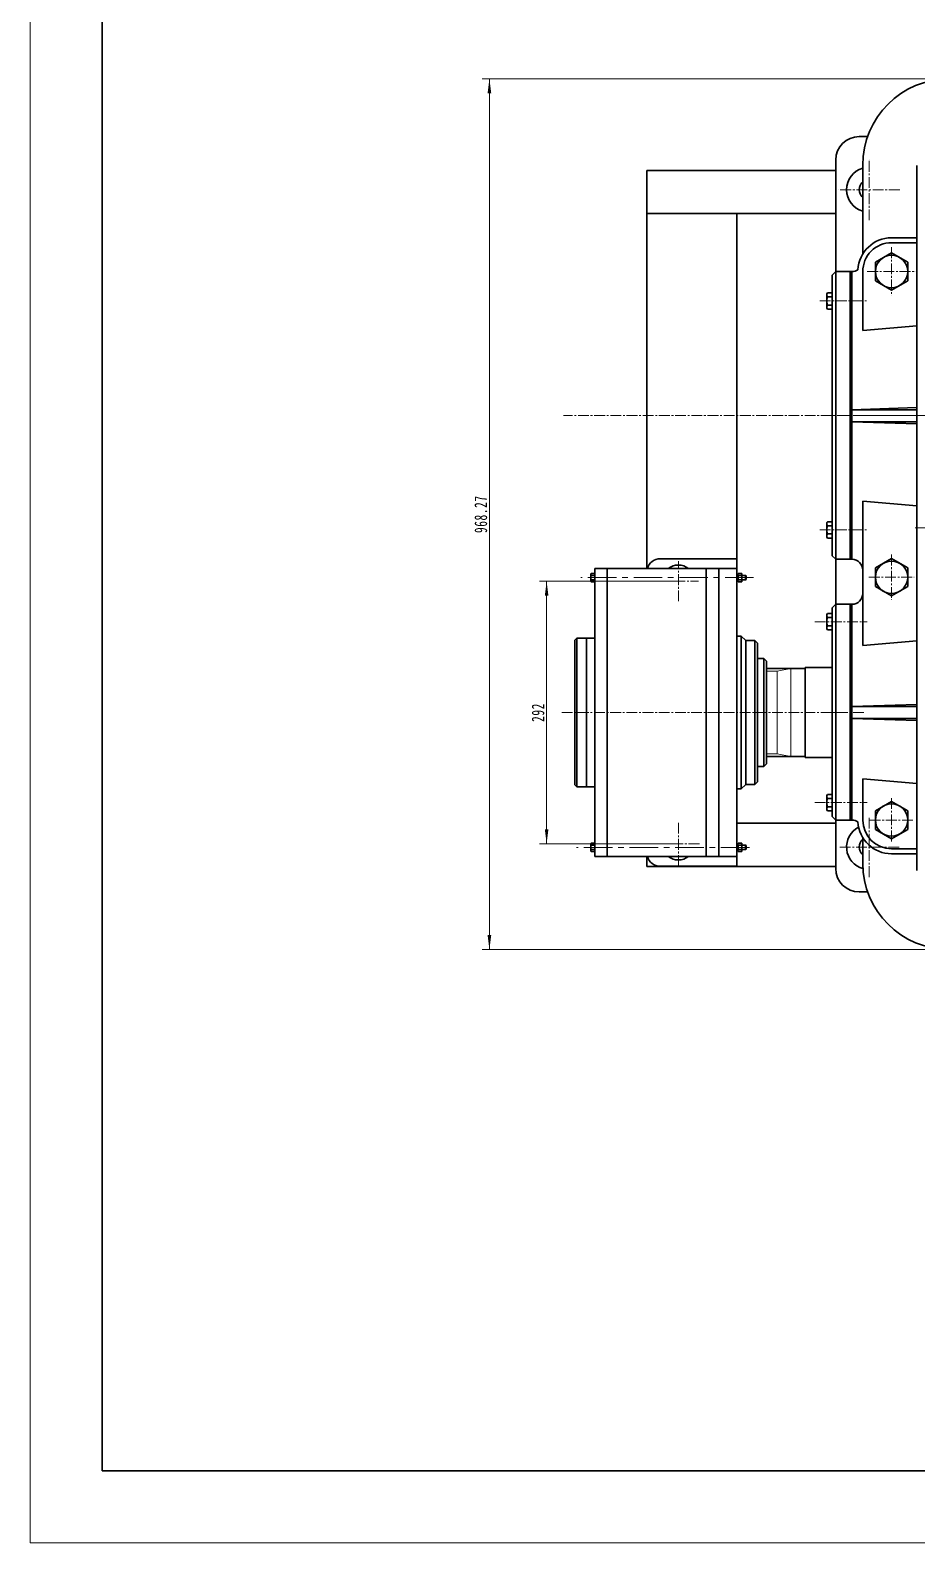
# Model space of a CAD drawing. Header units: millimetres. Extents: x -2378 to 2378, y -1682 to 1682.
# Drawn here: x -2378 to -1392, y -1682 to 0 of the extents above; entities that cross this region are included whole.
import ezdxf

# ---------------------------------------------------------------- set-up
doc = ezdxf.new("R2010")
doc.units = ezdxf.units.MM
doc.linetypes.add('CENTER', pattern=[50.8, 31.75, -6.35, 6.35, -6.35])
doc.linetypes.add('点画线', pattern=[18, 12, -2, 2, -2])
doc.layers.get('0').update_dxf_attribs({"lineweight": 35})
for name, color, linetype, lineweight in [('中心线', 1, 'CENTER', 15), ('中心线层', 1, '点画线', 18), ('尺寸线层', 3, 'Continuous', 18), ('粗实线层', 7, 'Continuous', 35), ('细实线', 7, 'Continuous', 18), ('细实线层', 7, 'Continuous', 18)]:
    doc.layers.add(name, color=color, linetype=linetype, lineweight=lineweight)
doc.styles.add('标准', font='', dxfattribs={"width": 0.667})
doc.styles.get('标准').set_extended_font_data('宋体')
doc.dimstyles.new('标准', dxfattribs={"dimscale": 4, "dimtxt": 3.5, "dimasz": 4, "dimexe": 2, "dimexo": 0, "dimtad": 1, "dimdsep": 46, "dimtxsty": '标准', "dimblk": '_CAXARROW', "dimcen": 0, "dimdle": 6, "dimazin": 2, "dimtfac": 0.707107, "dimtdec": 3, "dimtmove": 2, "dimatfit": 3, "dimfxl": 1, "dimfrac": 2, "dimtolj": 1, "dimarcsym": 1})

# ---------------------------------------------------------------- blocks, each defined once
blk = doc.blocks.new('*X2')
at = {"layer": '粗实线层'}
for p, q in [((-574.5, 400.5), (-574.5, -400.5)), ((-574.5, -400.5), (574.5, -400.5))]:
    blk.add_line(p, q, dxfattribs=at)
at = {"layer": '细实线层'}
for p, q in [((-594.5, 420.5), (-594.5, -420.5)), ((-594.5, -420.5), (594.5, -420.5))]:
    blk.add_line(p, q, dxfattribs=at)
blk = doc.blocks.new('*X27')
at = {"layer": '中心线层'}
blk.add_line((0, -1.2), (0, 5.7), dxfattribs=at)
at = {"layer": '粗实线层'}
for p, q in [((-4.6, 0.3), (-4.6, 4.1)), ((-3.5, 4.4), (3.5, 4.4)), ((-3.5, 0), (3.5, 0)), ((-2.3, 0.3), (-2.3, 4.1)), ((2.3, 0.3), (2.3, 4.1)), ((4.6, 0.3), (4.6, 4.1))]:
    blk.add_line(p, q, dxfattribs=at)
for centre, radius, start, end in [((-3.5, 2.1), 2.31, 60, 120), ((-3.5, 2.3), 2.31, 240, 300), ((0, -4.4), 8.77, 74.7385, 105.2615), ((0, 8.8), 8.77, 254.7385, 285.2615), ((3.5, 2.1), 2.31, 60, 120), ((3.5, 2.3), 2.31, 240, 300)]:
    blk.add_arc(centre, radius, start, end, dxfattribs=at)
blk = doc.blocks.new('*X28')
at = {"layer": '中心线层', "linetype": '点画线', "lineweight": 18}
blk.add_line((0, -3), (0, 4.3), dxfattribs=at)
at = {"layer": '粗实线层'}
for p, q in [((-3.9, 1.3), (3.9, 1.3)), ((-3.9, 0), (-3.9, 1.3)), ((-3.9, 0), (3.9, 0)), ((-0.3, 0), (-0.7, 1.3)), ((0.3, 0.2), (0, 1.3)), ((0.3, 0), (0.3, 0.2)), ((3.9, 0), (3.9, 1.3))]:
    blk.add_line(p, q, dxfattribs=at)
blk = doc.blocks.new('*X35')
at = {"layer": '尺寸线层', "linetype": 'Continuous'}
for points in [[(-1803.9, -612.7), (-1805.9, -628.7), (-1801.9, -628.7)], [(-1803.9, -904.7), (-1805.9, -888.7), (-1801.9, -888.7)]]:
    blk.add_hatch(color=0, dxfattribs=at).paths.add_polyline_path(points, flags=0)
at = {"layer": '尺寸线层', "color": 0, "linetype": 'Continuous'}
for p, q in [((-1657.4, -612.7), (-1811.9, -612.7)), ((-1803.9, -904.7), (-1803.9, -612.7)), ((-1657.4, -904.7), (-1811.9, -904.7))]:
    blk.add_line(p, q, dxfattribs=at)
at = {"layer": '尺寸线层', "color": 0, "insert": (-1813.4, -758.7), "char_height": 14, "width": 39.71, "attachment_point": 5, "rotation": 90, "line_spacing_factor": 1.15057, "style": '标准'}
blk.add_mtext('\\T1.1;292', dxfattribs=at)
blk = doc.blocks.new('_CAXARROW')
blk.add_hatch(color=0).paths.add_polyline_path([(0, 0), (-1, 0.125), (-1, -0.125)], flags=0)
blk = doc.blocks.new('*X41')
at = {"layer": '尺寸线层', "linetype": 'Continuous'}
for points in [[(-1867.5, -54), (-1869.5, -70), (-1865.5, -70)], [(-1867.5, -1022.3), (-1869.5, -1006.3), (-1865.5, -1006.3)]]:
    blk.add_hatch(color=0, dxfattribs=at).paths.add_polyline_path(points, flags=0)
at = {"layer": '尺寸线层', "color": 0, "linetype": 'Continuous'}
for p, q in [((-1356.4, -54), (-1875.5, -54)), ((-1867.5, -1022.3), (-1867.5, -54)), ((-1356.4, -1022.3), (-1875.5, -1022.3))]:
    blk.add_line(p, q, dxfattribs=at)
at = {"layer": '尺寸线层', "color": 0, "insert": (-1877, -538.2), "char_height": 14, "width": 84.094, "attachment_point": 5, "rotation": 90, "line_spacing_factor": 1.15057, "style": '标准'}
blk.add_mtext('\\T1.1;968.27', dxfattribs=at)

msp = doc.modelspace()

# ---------------------------------------------------------------- linework, layer by layer
for p, q in [((-1456.395, -118.302), (-1446.905, -118.302)), ((-1482.395, -268.302), (-1482.395, -144.302)), ((-1452.395, -248.75), (-1452.395, -150.302)), ((-1392.395, -934.302), (-1392.395, -150.302)), ((-1486.395, -272.302), (-1482.395, -268.302)), ((-1466.395, -328.302), (-1466.395, -268.302)), ((-1464.395, -318.302), (-1464.395, -268.302)), ((-1464.395, -322.302), (-1464.395, -268.302)), ((-1464.395, -328.302), (-1464.395, -268.302)), ((-1486.395, -373.302), (-1486.395, -272.302)), ((-1466.395, -330.302), (-1466.395, -328.302)), ((-1466.395, -329.302), (-1466.395, -588.302)), ((-1464.395, -328.302), (-1464.395, -588.302)), ((-1464.395, -330.302), (-1464.395, -328.302)), ((-1486.395, -373.302), (-1486.395, -584.302)), ((-1464.395, -588.302), (-1464.395, -538.302)), ((-1486.395, -584.302), (-1482.395, -588.302)), ((-1468.395, -588.302), (-1482.395, -588.302)), ((-1482.395, -639.102), (-1482.395, -588.302)), ((-1464.395, -588.302), (-1468.395, -588.302)), ((-1452.395, -626.302), (-1452.395, -600.302)), ((-1486.395, -642.302), (-1482.395, -638.302)), ((-1464.395, -638.302), (-1482.395, -638.302)), ((-1466.395, -758.302), (-1466.395, -638.302)), ((-1464.395, -758.302), (-1464.395, -638.302)), ((-1486.395, -758.302), (-1486.395, -642.302)), ((-1486.395, -758.302), (-1486.395, -874.302)), ((-1466.395, -758.302), (-1466.395, -878.302)), ((-1464.395, -758.302), (-1464.395, -878.302)), ((-1486.395, -874.302), (-1482.395, -878.302)), ((-1464.395, -878.302), (-1482.395, -878.302)), ((-1482.395, -932.302), (-1482.395, -878.302)), ((-1452.395, -926.302), (-1452.395, -897.853)), ((-1446.905, -958.302), (-1456.395, -958.302))]:
    msp.add_line(p, q)
for centre, radius, start, end in [((-1356.395, -150.029), 96, 90, 180), ((-1456.395, -144.302), 26, 90, 180), ((-1420.412, -268.296), 37.483, 89.974233, 177.032628), ((-1464.395, -256.302), 12, 270, 303.084511), ((-1464.395, -600.302), 12, 0, 90), ((-1464.395, -626.302), 12, 270, 0), ((-1464.395, -890.302), 12, 56.915489, 90), ((-1420.395, -878.302), 37.5, 182.973999, 270), ((-1456.395, -932.302), 26, 180, 270), ((-1356.395, -926.302), 96, 180, 270)]:
    msp.add_arc(centre, radius, start, end)
at = {"layer": '中心线'}
for p, q in [((-1573.751, -608.702), (-1765.872, -608.702)), ((-1578.382, -908.702), (-1770.503, -908.702))]:
    msp.add_line(p, q, dxfattribs=at)
at = {"layer": '中心线层'}
for p, q in [((-1445.395, -211.334), (-1445.395, -143.266)), ((-1411.361, -177.3), (-1479.429, -177.3)), ((-1420.395, -241.286), (-1420.395, -295.317)), ((-1447.41, -268.302), (-1393.38, -268.302)), ((-1500.242, -301.025), (-1448.245, -301.025)), ((97.029, -428.302), (-1785.028, -428.302)), ((-1392.395, -428.302), (-1496.1, -428.302)), ((-1424.701, -428.302), (-1424.84, -428.302)), ((-1394.21, -553.166), (-1154.747, -553.166)), ((-1500.242, -555.578), (-1448.245, -555.578)), ((-1420.395, -583.148), (-1420.395, -633.455)), ((-1657.444, -635.027), (-1657.444, -590.378)), ((-1679.768, -612.702), (-1635.119, -612.702)), ((-1584.044, -608.702), (-1594.444, -608.702)), ((-1445.548, -608.302), (-1395.242, -608.302)), ((-1505.845, -657.699), (-1447.445, -657.699)), ((-1451.151, -758.702), (-1787.28, -758.702)), ((-1420.395, -854.019), (-1420.395, -902.584)), ((-1505.845, -858.904), (-1447.445, -858.904)), ((-1657.444, -929.346), (-1657.444, -880.058)), ((-1445.395, -941.779), (-1445.395, -874.824)), ((-1444.678, -878.302), (-1396.112, -878.302)), ((-1682.087, -904.702), (-1632.8, -904.702)), ((-1584.044, -908.702), (-1594.444, -908.702)), ((-1411.918, -908.302), (-1478.872, -908.302))]:
    msp.add_line(p, q, dxfattribs=at)
at = {"layer": '中心线层', "linetype": '点画线', "lineweight": 18}
for p, q in [((-1453.395, -428.302), (-1403.395, -428.302)), ((-1403.395, -428.302), (-1453.395, -428.302)), ((-1403.395, -428.302), (-1453.395, -428.302)), ((-1451.395, -428.302), (-1392.395, -428.302)), ((-1451.395, -428.302), (-1390.395, -428.302))]:
    msp.add_line(p, q, dxfattribs=at)
at = {"layer": '粗实线层'}
for p, q in [((-1482.395, -155.8), (-1692.444, -155.8)), ((-1692.444, -155.8), (-1692.444, -598.702)), ((-1482.395, -203.8), (-1692.444, -203.8)), ((-1592.444, -587.702), (-1592.444, -203.8)), ((-1420.395, -230.813), (-1392.395, -230.813)), ((-1438.395, -257.909), (-1420.395, -247.517)), ((-1420.397, -236.313), (-1392.395, -236.313)), ((-1420.395, -247.517), (-1402.395, -257.909)), ((-1482.395, -268.302), (-1464.395, -268.302)), ((-1482.395, -588.302), (-1482.395, -268.302)), ((-1452.395, -333.804), (-1452.395, -268.302)), ((-1438.395, -278.694), (-1438.395, -257.909)), ((-1402.395, -257.909), (-1402.395, -278.694)), ((-1420.395, -289.086), (-1438.395, -278.694)), ((-1402.395, -278.694), (-1420.395, -289.086)), ((-1492.395, -307.837), (-1492.395, -294.214)), ((-1492.395, -301.025), (-1492.395, -295.525)), ((-1491.726, -291.944), (-1486.395, -291.944)), ((-1486.395, -296.485), (-1491.726, -296.485)), ((-1486.395, -310.107), (-1486.395, -291.944)), ((-1491.726, -305.566), (-1486.395, -305.566)), ((-1491.726, -310.107), (-1486.395, -310.107)), ((-1452.395, -333.804), (-1392.395, -328.68)), ((-1464.395, -422.035), (-1392.395, -419.687)), ((-1464.395, -422.035), (-1392.395, -422.035)), ((-1464.395, -435.369), (-1392.395, -435.369)), ((-1464.395, -435.369), (-1392.395, -437.717)), ((-1452.395, -523.601), (-1392.395, -528.725)), ((-1452.395, -684.246), (-1452.395, -523.601)), ((-1492.395, -548.766), (-1492.395, -562.389)), ((-1491.726, -546.496), (-1486.395, -546.496)), ((-1491.726, -551.037), (-1486.395, -551.037)), ((-1486.395, -546.496), (-1486.395, -564.659)), ((-1492.395, -555.578), (-1492.395, -561.078)), ((-1486.395, -560.118), (-1491.726, -560.118)), ((-1491.726, -564.659), (-1486.395, -564.659)), ((-1438.395, -597.909), (-1420.395, -587.517)), ((-1420.395, -587.517), (-1402.395, -597.909)), ((-1754.844, -605.238), (-1754.844, -612.166)), ((-1750.444, -604.083), (-1754.534, -604.083)), ((-1592.484, -598.702), (-1750.444, -598.702)), ((-1750.444, -598.702), (-1750.444, -918.702)), ((-1736.444, -598.702), (-1736.444, -918.702)), ((-1626.444, -918.702), (-1626.444, -598.702)), ((-1612.444, -918.702), (-1612.444, -598.702)), ((-1592.444, -598.702), (-1592.444, -918.702)), ((-1438.395, -618.694), (-1438.395, -597.909)), ((-1402.395, -597.909), (-1402.395, -618.694)), ((-1750.444, -606.393), (-1754.534, -606.393)), ((-1750.444, -611.012), (-1754.534, -611.012)), ((-1750.444, -613.321), (-1754.534, -613.321)), ((-1420.395, -629.086), (-1438.395, -618.694)), ((-1402.395, -618.694), (-1420.395, -629.086)), ((-1482.395, -638.302), (-1482.395, -758.302)), ((-1492.395, -650.888), (-1492.395, -664.51)), ((-1491.726, -648.617), (-1486.395, -648.617)), ((-1491.726, -653.158), (-1486.395, -653.158)), ((-1486.395, -648.617), (-1486.395, -666.781)), ((-1492.395, -657.699), (-1492.395, -663.199)), ((-1486.395, -662.24), (-1491.726, -662.24)), ((-1491.726, -666.781), (-1486.395, -666.781)), ((-1770.444, -676.202), (-1772.444, -678.202)), ((-1772.444, -678.202), (-1772.444, -839.202)), ((-1750.444, -676.202), (-1770.444, -676.202)), ((-1770.444, -841.202), (-1770.444, -676.202)), ((-1759.444, -676.202), (-1759.444, -841.202)), ((-1587.444, -673.702), (-1592.444, -673.702)), ((-1582.444, -678.702), (-1587.444, -673.702)), ((-1587.444, -843.702), (-1587.444, -673.702)), ((-1582.444, -838.702), (-1582.444, -678.702)), ((-1572.444, -678.702), (-1582.444, -678.702)), ((-1569.444, -681.702), (-1572.444, -678.702)), ((-1572.444, -678.702), (-1572.444, -838.702)), ((-1569.444, -835.702), (-1569.444, -681.702)), ((-1452.395, -684.246), (-1392.395, -679.074)), ((-1562.444, -698.702), (-1569.444, -698.702)), ((-1562.444, -698.702), (-1559.444, -701.702)), ((-1562.444, -818.702), (-1562.444, -698.702)), ((-1559.444, -815.702), (-1559.444, -701.702)), ((-1516.395, -709.702), (-1559.444, -709.702)), ((-1516.395, -708.702), (-1516.395, -808.702)), ((-1516.395, -708.702), (-1486.395, -708.702)), ((-1464.395, -752.035), (-1392.395, -749.687)), ((-1464.395, -752.035), (-1392.395, -752.035)), ((-1482.395, -878.302), (-1482.395, -758.302)), ((-1464.395, -765.369), (-1392.395, -765.369)), ((-1464.395, -765.369), (-1392.395, -767.717)), ((-1569.444, -818.702), (-1562.444, -818.702)), ((-1559.444, -815.702), (-1562.444, -818.702)), ((-1516.395, -807.702), (-1559.444, -807.702)), ((-1516.395, -808.702), (-1486.395, -808.702)), ((-1770.444, -841.202), (-1772.444, -839.202)), ((-1582.444, -838.702), (-1587.444, -843.702)), ((-1582.444, -838.702), (-1572.444, -838.702)), ((-1569.444, -835.702), (-1572.444, -838.702)), ((-1466.395, -840.802), (-1466.395, -837.802)), ((-1452.395, -832.357), (-1392.395, -837.529)), ((-1452.395, -878.302), (-1452.395, -832.357)), ((-1770.444, -841.202), (-1750.444, -841.202)), ((-1592.444, -843.702), (-1587.444, -843.702)), ((-1492.395, -852.093), (-1492.395, -865.715)), ((-1491.726, -849.822), (-1486.395, -849.822)), ((-1491.726, -854.363), (-1486.395, -854.363)), ((-1486.395, -849.822), (-1486.395, -867.986)), ((-1438.395, -867.909), (-1420.395, -857.517)), ((-1420.395, -857.517), (-1402.395, -867.909)), ((-1492.395, -858.904), (-1492.395, -864.404)), ((-1486.395, -863.445), (-1491.726, -863.445)), ((-1491.726, -867.986), (-1486.395, -867.986)), ((-1438.395, -888.694), (-1438.395, -867.909)), ((-1402.395, -867.909), (-1402.395, -888.694)), ((-1482.395, -881.802), (-1592.444, -881.802)), ((-1420.395, -899.086), (-1438.395, -888.694)), ((-1402.395, -888.694), (-1420.395, -899.086)), ((-1754.844, -905.238), (-1754.844, -912.166)), ((-1750.444, -904.083), (-1754.534, -904.083)), ((-1750.444, -906.393), (-1754.534, -906.393)), ((-1750.444, -911.012), (-1754.534, -911.012)), ((-1750.444, -913.321), (-1754.534, -913.321)), ((-1750.444, -918.702), (-1592.444, -918.702)), ((-1692.444, -918.702), (-1692.444, -929.802)), ((-1420.395, -910.302), (-1392.395, -910.302)), ((-1420.395, -915.802), (-1392.395, -915.802)), ((-1482.395, -929.802), (-1692.444, -929.802))]:
    msp.add_line(p, q, dxfattribs=at)
at = {"layer": '粗实线层', "color": 7, "linetype": 'Continuous'}
for p, q in [((-1677.444, -587.702), (-1612.444, -587.702)), ((-1612.444, -587.702), (-1592.444, -587.702)), ((-1592.444, -587.702), (-1592.444, -598.795)), ((-1592.444, -598.795), (-1592.444, -929.702)), ((-1677.444, -929.702), (-1612.444, -929.702)), ((-1612.444, -929.702), (-1592.444, -929.702))]:
    msp.add_line(p, q, dxfattribs=at)
at = {"layer": '粗实线层'}
for centre in [(-1420.395, -268.302), (-1420.395, -608.302), (-1420.395, -878.302)]:
    msp.add_circle(centre, 18, dxfattribs=at)
for centre, radius, start, end in [((-1445.395, -177.3), 25, 106.260205, 253.739795), ((-1445.395, -177.3), 11, 129.521196, 230.478804), ((-1420.412, -268.296), 31.983, 89.974233, 180.007976), ((-1477.395, -301.025), 15.033, 162.419017, 197.580983), ((-1488.207, -294.214), 4.188, 147.168864, 212.831136), ((-1488.207, -307.837), 4.188, 147.168864, 212.831136), ((-1477.395, -555.578), 15.033, 162.419017, 197.580983), ((-1488.207, -548.766), 4.188, 147.168864, 212.831136), ((-1488.207, -562.389), 4.188, 147.168864, 212.831136), ((-1752.534, -605.238), 2.309, 150, 210), ((-1746.07, -608.702), 8.774, 164.73852, 195.26148), ((-1752.534, -612.166), 2.309, 150, 210), ((-1477.395, -657.699), 15.033, 162.419017, 197.580983), ((-1488.207, -650.888), 4.188, 147.168864, 212.831136), ((-1488.207, -664.51), 4.188, 147.168864, 212.831136), ((-1477.395, -858.904), 15.033, 162.419017, 197.580983), ((-1488.207, -852.093), 4.188, 147.168864, 212.831136), ((-1488.207, -865.715), 4.188, 147.168864, 212.831136), ((-1445.395, -908.302), 25, 117.804385, 254.195582), ((-1420.395, -878.302), 32, 180, 270), ((-1752.534, -905.238), 2.309, 150, 210), ((-1746.07, -908.702), 8.774, 164.73852, 195.26148), ((-1445.395, -908.302), 11, 129.521196, 230.478804), ((-1752.534, -912.166), 2.309, 150, 210)]:
    msp.add_arc(centre, radius, start, end, dxfattribs=at)
at = {"layer": '粗实线层', "color": 7, "linetype": 'Continuous'}
for centre, radius, start, end in [((-1677.444, -602.702), 15, 90, 164.53399), ((-1657.444, -612.702), 18, 51.057559, 128.942441), ((-1677.444, -914.702), 15, 195.46601, 270), ((-1657.444, -904.702), 18, 231.057559, 308.942441)]:
    msp.add_arc(centre, radius, start, end, dxfattribs=at)
at = {"layer": '细实线'}
for p, q in [((-1547.404, -712.702), (-1559.444, -712.702)), ((-1532.208, -709.702), (-1547.404, -712.702)), ((-1547.404, -804.702), (-1547.404, -712.702)), ((-1532.208, -709.702), (-1532.208, -807.702)), ((-1547.404, -804.702), (-1559.444, -804.702)), ((-1532.208, -807.702), (-1547.404, -804.702))]:
    msp.add_line(p, q, dxfattribs=at)

# ---------------------------------------------------------------- block references
at = {"layer": '粗实线层', "xscale": 4, "yscale": 4, "zscale": 4}
msp.add_blockref('*X2', (0, 0), dxfattribs=at)

# ---------------------------------------------------------------- dimensions: what is measured, and where the dimension line sits
at = {"layer": '尺寸线层'}
dim = msp.add_linear_dim(base=(-1803.898, -612.702), p1=(-1657.444, -904.702), p2=(-1657.444, -612.702), angle=90, dimstyle='标准', override={"dimsah": 1, "dimtfill": 1, "dimtzin": 8}, dxfattribs=at)
dim.commit()
dim.dimension.update_dxf_attribs({"geometry": '*X35', "text_midpoint": (-1803.898, -758.702)})

# ---------------------------------------------------------------- next in the draw order: wipeouts: each hides what was drawn before it
for points in [[(-1587.053, -613.321), (-1589.523, -613.321), (-1589.523, -613.321), (-1590.834, -613.321), (-1591.144, -612.166), (-1591.143, -612.207), (-1591.142, -612.247), (-1591.14, -612.287), (-1591.138, -612.327), (-1591.135, -612.368), (-1591.131, -612.408), (-1591.126, -612.448), (-1591.121, -612.488), (-1591.115, -612.528), (-1591.109, -612.567), (-1591.101, -612.607), (-1591.093, -612.646), (-1591.084, -612.686), (-1591.075, -612.725), (-1591.065, -612.764), (-1591.054, -612.803), (-1591.043, -612.841), (-1591.031, -612.88), (-1591.018, -612.918), (-1591.004, -612.956), (-1590.99, -612.994), (-1590.975, -613.031), (-1590.96, -613.069), (-1590.944, -613.106), (-1590.927, -613.142), (-1590.91, -613.179), (-1590.892, -613.215), (-1590.873, -613.25), (-1590.854, -613.286), (-1590.834, -613.321), (-1591.144, -612.166), (-1591.144, -608.702), (-1591.144, -608.702), (-1591.144, -605.238), (-1590.834, -604.083), (-1590.854, -604.118), (-1590.873, -604.154), (-1590.892, -604.19), (-1590.91, -604.226), (-1590.927, -604.262), (-1590.944, -604.299), (-1590.96, -604.336), (-1590.975, -604.373), (-1590.99, -604.41), (-1591.004, -604.448), (-1591.018, -604.486), (-1591.031, -604.524), (-1591.043, -604.563), (-1591.054, -604.601), (-1591.065, -604.64), (-1591.075, -604.679), (-1591.084, -604.719), (-1591.093, -604.758), (-1591.101, -604.797), (-1591.109, -604.837), (-1591.115, -604.877), (-1591.121, -604.917), (-1591.126, -604.957), (-1591.131, -604.997), (-1591.135, -605.037), (-1591.138, -605.077), (-1591.14, -605.117), (-1591.142, -605.157), (-1591.143, -605.198), (-1591.144, -605.238), (-1590.834, -604.083), (-1589.523, -604.083), (-1589.523, -604.083), (-1587.053, -604.083), (-1586.744, -605.238), (-1586.744, -605.198), (-1586.745, -605.157), (-1586.747, -605.117), (-1586.749, -605.077), (-1586.752, -605.037), (-1586.756, -604.997), (-1586.761, -604.957), (-1586.766, -604.917), (-1586.772, -604.877), (-1586.779, -604.837), (-1586.786, -604.797), (-1586.794, -604.758), (-1586.803, -604.719), (-1586.812, -604.679), (-1586.822, -604.64), (-1586.833, -604.601), (-1586.845, -604.563), (-1586.857, -604.524), (-1586.869, -604.486), (-1586.883, -604.448), (-1586.897, -604.41), (-1586.912, -604.373), (-1586.927, -604.336), (-1586.943, -604.299), (-1586.96, -604.262), (-1586.977, -604.226), (-1586.995, -604.19), (-1587.014, -604.154), (-1587.033, -604.118), (-1587.053, -604.083), (-1586.744, -605.238), (-1586.744, -608.702), (-1586.744, -608.702), (-1586.744, -612.166), (-1587.053, -613.321), (-1587.033, -613.286), (-1587.014, -613.25), (-1586.995, -613.215), (-1586.977, -613.179), (-1586.96, -613.142), (-1586.943, -613.106), (-1586.927, -613.069), (-1586.912, -613.031), (-1586.897, -612.994), (-1586.883, -612.956), (-1586.869, -612.918), (-1586.857, -612.88), (-1586.845, -612.841), (-1586.833, -612.803), (-1586.822, -612.764), (-1586.812, -612.725), (-1586.803, -612.686), (-1586.794, -612.646), (-1586.786, -612.607), (-1586.779, -612.567), (-1586.772, -612.528), (-1586.766, -612.488), (-1586.761, -612.448), (-1586.756, -612.408), (-1586.752, -612.368), (-1586.749, -612.327), (-1586.747, -612.287), (-1586.745, -612.247), (-1586.744, -612.207)], [(-1587.053, -913.321), (-1589.523, -913.321), (-1589.523, -913.321), (-1590.834, -913.321), (-1591.144, -912.166), (-1591.143, -912.207), (-1591.142, -912.247), (-1591.14, -912.287), (-1591.138, -912.327), (-1591.135, -912.368), (-1591.131, -912.408), (-1591.126, -912.448), (-1591.121, -912.488), (-1591.115, -912.528), (-1591.109, -912.567), (-1591.101, -912.607), (-1591.093, -912.646), (-1591.084, -912.686), (-1591.075, -912.725), (-1591.065, -912.764), (-1591.054, -912.803), (-1591.043, -912.841), (-1591.031, -912.88), (-1591.018, -912.918), (-1591.004, -912.956), (-1590.99, -912.994), (-1590.975, -913.031), (-1590.96, -913.069), (-1590.944, -913.106), (-1590.927, -913.142), (-1590.91, -913.179), (-1590.892, -913.215), (-1590.873, -913.25), (-1590.854, -913.286), (-1590.834, -913.321), (-1591.144, -912.166), (-1591.144, -908.702), (-1591.144, -908.702), (-1591.144, -905.238), (-1590.834, -904.083), (-1590.854, -904.118), (-1590.873, -904.154), (-1590.892, -904.19), (-1590.91, -904.226), (-1590.927, -904.262), (-1590.944, -904.299), (-1590.96, -904.336), (-1590.975, -904.373), (-1590.99, -904.41), (-1591.004, -904.448), (-1591.018, -904.486), (-1591.031, -904.524), (-1591.043, -904.563), (-1591.054, -904.601), (-1591.065, -904.64), (-1591.075, -904.679), (-1591.084, -904.719), (-1591.093, -904.758), (-1591.101, -904.797), (-1591.109, -904.837), (-1591.115, -904.877), (-1591.121, -904.917), (-1591.126, -904.957), (-1591.131, -904.997), (-1591.135, -905.037), (-1591.138, -905.077), (-1591.14, -905.117), (-1591.142, -905.157), (-1591.143, -905.198), (-1591.144, -905.238), (-1590.834, -904.083), (-1589.523, -904.083), (-1589.523, -904.083), (-1587.053, -904.083), (-1586.744, -905.238), (-1586.744, -905.198), (-1586.745, -905.157), (-1586.747, -905.117), (-1586.749, -905.077), (-1586.752, -905.037), (-1586.756, -904.997), (-1586.761, -904.957), (-1586.766, -904.917), (-1586.772, -904.877), (-1586.779, -904.837), (-1586.786, -904.797), (-1586.794, -904.758), (-1586.803, -904.719), (-1586.812, -904.679), (-1586.822, -904.64), (-1586.833, -904.601), (-1586.845, -904.563), (-1586.857, -904.524), (-1586.869, -904.486), (-1586.883, -904.448), (-1586.897, -904.41), (-1586.912, -904.373), (-1586.927, -904.336), (-1586.943, -904.299), (-1586.96, -904.262), (-1586.977, -904.226), (-1586.995, -904.19), (-1587.014, -904.154), (-1587.033, -904.118), (-1587.053, -904.083), (-1586.744, -905.238), (-1586.744, -908.702), (-1586.744, -908.702), (-1586.744, -912.166), (-1587.053, -913.321), (-1587.033, -913.286), (-1587.014, -913.25), (-1586.995, -913.215), (-1586.977, -913.179), (-1586.96, -913.142), (-1586.943, -913.106), (-1586.927, -913.069), (-1586.912, -913.031), (-1586.897, -912.994), (-1586.883, -912.956), (-1586.869, -912.918), (-1586.857, -912.88), (-1586.845, -912.841), (-1586.833, -912.803), (-1586.822, -912.764), (-1586.812, -912.725), (-1586.803, -912.686), (-1586.794, -912.646), (-1586.786, -912.607), (-1586.779, -912.567), (-1586.772, -912.528), (-1586.766, -912.488), (-1586.761, -912.448), (-1586.756, -912.408), (-1586.752, -912.368), (-1586.749, -912.327), (-1586.747, -912.287), (-1586.745, -912.247), (-1586.744, -912.207)]]:
    msp.add_wipeout(points).dxf.layer = '粗实线层'

# ---------------------------------------------------------------- next in the draw order: linework, layer by layer
at = {"layer": '粗实线层'}
for p, q in [((-1586.744, -606.202), (-1582.697, -606.202)), ((-1582.197, -606.702), (-1582.697, -606.202)), ((-1582.697, -611.202), (-1582.697, -606.202)), ((-1582.197, -610.702), (-1582.697, -611.202)), ((-1582.197, -610.702), (-1582.197, -606.702)), ((-1586.744, -906.202), (-1582.697, -906.202)), ((-1582.197, -906.702), (-1582.697, -906.202)), ((-1582.697, -911.202), (-1582.697, -906.202)), ((-1582.197, -910.702), (-1582.197, -906.702)), ((-1582.197, -910.702), (-1582.697, -911.202))]:
    msp.add_line(p, q, dxfattribs=at)
at = {"layer": '细实线'}
for p, q in [((-1586.744, -606.702), (-1582.197, -606.702)), ((-1586.744, -906.702), (-1582.197, -906.702))]:
    msp.add_line(p, q, dxfattribs=at)

# ---------------------------------------------------------------- next in the draw order: block references
at = {"layer": '粗实线层', "xscale": -1, "rotation": 90}
for p in [(-1586.744, -608.702), (-1586.744, -908.702)]:
    msp.add_blockref('*X27', p, dxfattribs=at)

# ---------------------------------------------------------------- next in the draw order: wipeouts: each hides what was drawn before it
for points in [[(-1592.444, -604.852), (-1591.192, -604.852), (-1591.192, -604.852), (-1591.144, -604.852), (-1591.144, -604.852), (-1591.144, -608.702), (-1591.144, -608.702), (-1591.144, -608.714), (-1591.144, -608.714), (-1591.144, -609.387), (-1591.144, -609.387), (-1591.144, -612.552), (-1591.144, -612.552), (-1591.192, -612.552), (-1591.192, -612.552), (-1592.444, -612.552), (-1592.444, -612.552), (-1592.444, -609.039), (-1592.444, -609.039), (-1592.444, -608.702), (-1592.444, -608.702), (-1592.444, -608.366), (-1592.444, -608.366)], [(-1592.444, -904.852), (-1591.192, -904.852), (-1591.192, -904.852), (-1591.144, -904.852), (-1591.144, -904.852), (-1591.144, -908.702), (-1591.144, -908.702), (-1591.144, -908.714), (-1591.144, -908.714), (-1591.144, -909.387), (-1591.144, -909.387), (-1591.144, -912.552), (-1591.144, -912.552), (-1591.192, -912.552), (-1591.192, -912.552), (-1592.444, -912.552), (-1592.444, -912.552), (-1592.444, -909.039), (-1592.444, -909.039), (-1592.444, -908.702), (-1592.444, -908.702), (-1592.444, -908.366), (-1592.444, -908.366)]]:
    msp.add_wipeout(points).dxf.layer = '粗实线层'

# ---------------------------------------------------------------- next in the draw order: linework, layer by layer
at = {"layer": '粗实线层'}
for p, q in [((-1586.744, -611.202), (-1582.697, -611.202)), ((-1586.744, -911.202), (-1582.697, -911.202))]:
    msp.add_line(p, q, dxfattribs=at)
at = {"layer": '细实线'}
for p, q in [((-1586.744, -610.702), (-1582.197, -610.702)), ((-1586.744, -910.702), (-1582.197, -910.702))]:
    msp.add_line(p, q, dxfattribs=at)

# ---------------------------------------------------------------- next in the draw order: block references
at = {"layer": '粗实线层', "xscale": -1, "rotation": 270}
for p in [(-1592.444, -608.702), (-1592.444, -908.702)]:
    msp.add_blockref('*X28', p, dxfattribs=at)

# ---------------------------------------------------------------- next in the draw order: dimensions: what is measured, and where the dimension line sits
at = {"layer": '尺寸线层'}
dim = msp.add_linear_dim(base=(-1867.509, -54.029), p1=(-1356.395, -1022.302), p2=(-1356.395, -54.029), angle=90, dimstyle='标准', override={"dimsah": 1, "dimtfill": 1, "dimtzin": 8}, dxfattribs=at)
dim.commit()
dim.dimension.update_dxf_attribs({"geometry": '*X41', "text_midpoint": (-1867.509, -538.166)})

doc.saveas('drawing.dxf')
